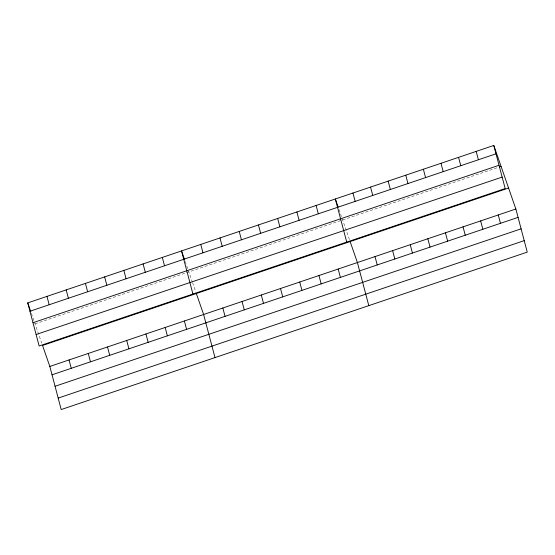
<?xml version="1.0" encoding="UTF-8"?>
<svg xmlns="http://www.w3.org/2000/svg" width="555" height="555" viewBox="0 0 555 555"><rect width="100%" height="100%" fill="white"/><g stroke="black" fill="none" stroke-linecap="round" stroke-linejoin="round"><path stroke-width="0.42" stroke-dasharray="2.77 2.08" d="M35.034 323.856L185.62 272.991M186.425 272.72L498.674 167.235M338.98 209.464L349.588 240.017M185.183 261.419L192.307 281.94M192.578 282.71L195.797 291.972M31.392 313.374L41.736 343.156"/><path stroke-width="0.83" d="M493.79 145.452L505.182 188.554L39.141 345.987L27.75 302.884L493.79 145.452L515.859 209.013L527.25 252.116L61.21 409.548L49.818 366.446L42.541 345.467L508.574 188.034M29.956 311.244L495.997 153.811M32.988 322.712L499.028 165.272M499.472 166.965L501.075 166.424M36.11 334.519L502.15 177.087M49.818 366.446L515.859 209.013M52.031 374.805L518.072 217.373M55.056 386.273L521.096 228.84M58.178 398.088L524.218 240.648M338.141 207.043L335.338 198.974L346.722 242.084M350.122 241.564L357.406 262.536L368.798 305.645M184.628 259.802L181.541 250.929L192.932 294.039M196.331 293.519L203.616 314.491L215 357.6M27.75 302.884L30.83 311.757M498.258 214.958L500.464 223.318M476.183 151.397L478.396 159.757M480.651 220.904L482.857 229.264M458.576 157.343L460.789 165.702M463.043 226.856L465.25 235.216M440.975 163.295L443.181 171.655M445.436 232.802L447.649 241.161M423.368 169.24L425.574 177.6M427.829 238.747L430.042 247.107M405.76 175.186L407.967 183.545M410.228 244.7L412.434 253.059M388.153 181.131L390.366 189.491M392.621 250.645L394.827 259.005M370.546 187.084L372.759 195.443M375.013 256.59L377.22 264.95M352.945 193.029L355.151 201.389M338.182 269.036L340.388 277.396M316.114 205.468L318.32 213.828M318.958 275.53L321.165 283.889M296.89 211.968L299.096 220.328M299.735 282.023L301.941 290.383M277.666 218.462L279.873 226.822M280.511 288.517L282.717 296.876M258.443 224.955L260.649 233.315M261.287 295.01L263.493 303.37M239.219 231.449L241.425 239.809M242.063 301.504L244.269 309.863M219.995 237.942L222.201 246.302M222.839 307.997L225.046 316.357M200.764 244.436L202.977 252.796M184.392 320.984L186.598 329.344M162.317 257.423L164.53 265.783M165.168 327.478L167.374 335.837M143.093 263.916L145.306 272.276M145.944 333.971L148.15 342.331M123.869 270.41L126.082 278.77M126.72 340.472L128.927 348.831M104.645 276.903L106.858 285.263M107.497 346.965L109.703 355.325M85.421 283.404L87.634 291.763M88.266 353.459L90.479 361.818M66.198 289.897L68.404 298.257M69.042 359.952L71.255 368.312M46.974 296.391L49.18 304.75"/></g></svg>
